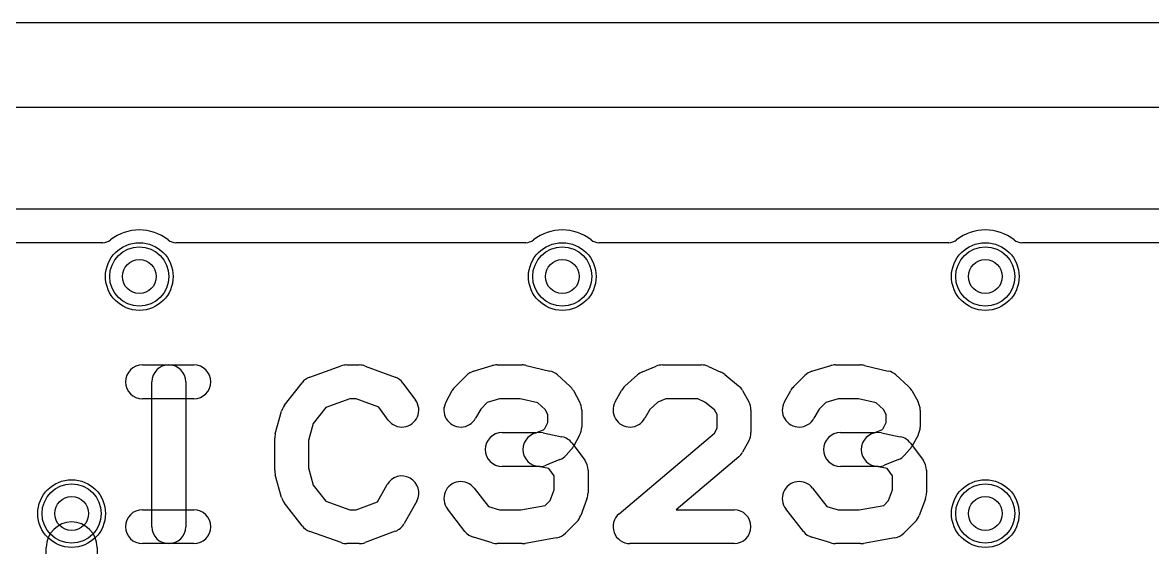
# Model space of a CAD drawing. Extents: x 0 to 57.3, y -1 to 20.5.
# Drawn here: x 27.31 to 33.99, y 17.4 to 20.5 of the extents above; entities that cross this region are included whole.
import ezdxf

# ---------------------------------------------------------------- set-up
doc = ezdxf.new("R2010")
doc.units = 0
for name, color, linetype in [('Hole', 1, 'CONTINUOUS'), ('L1', 3, 'CONTINUOUS'), ('L2', 3, 'CONTINUOUS'), ('L3', 3, 'CONTINUOUS'), ('L4', 3, 'CONTINUOUS'), ('Outline', 7, 'CONTINUOUS'), ('PartsArea-B', 111, 'CONTINUOUS'), ('Resist-A', 2, 'CONTINUOUS'), ('Resist-B', 2, 'CONTINUOUS'), ('Silk-A', 140, 'CONTINUOUS')]:
    doc.layers.add(name, color=color, linetype=linetype)

msp = doc.modelspace()

# ---------------------------------------------------------------- linework, layer by layer
at = {"layer": 'Hole'}
for centre in [(28, 19), (30.5, 19), (33, 19), (27.6, 17.6), (33, 17.6)]:
    msp.add_circle(centre, 0.1, dxfattribs=at)
at = {"layer": 'L1'}
for p, q in [((26.96176, 19.4), (39.275, 19.4)), ((27.45, 16.875), (27.45, 17.4)), ((27.75, 17.4), (27.75, 16.875))]:
    msp.add_line(p, q, dxfattribs=at)
for centre in [(28, 19), (30.5, 19), (33, 19), (27.6, 17.6), (33, 17.6)]:
    msp.add_circle(centre, 0.2, dxfattribs=at)
msp.add_arc((27.6, 17.4), 0.15, 0, 180, dxfattribs=at)
at = {"layer": 'L2'}
msp.add_line((26.96177, 19.39996), (39.27499, 19.39996), dxfattribs=at)
for centre in [(28, 19), (30.5, 19), (33, 19), (27.6, 17.6), (33, 17.6)]:
    msp.add_circle(centre, 0.2, dxfattribs=at)
at = {"layer": 'L3'}
msp.add_line((26.96177, 19.39996), (39.27499, 19.39996), dxfattribs=at)
for centre in [(28, 19), (30.5, 19), (33, 19), (27.6, 17.6), (33, 17.6)]:
    msp.add_circle(centre, 0.2, dxfattribs=at)
at = {"layer": 'L4'}
msp.add_line((26.96177, 19.39996), (39.27499, 19.39996), dxfattribs=at)
for centre in [(28, 19), (30.5, 19), (33, 19), (27.6, 17.6), (33, 17.6)]:
    msp.add_circle(centre, 0.2, dxfattribs=at)
at = {"layer": 'Outline'}
msp.add_line((26.5, 20), (39.95, 20), dxfattribs=at)
at = {"layer": 'PartsArea-B'}
msp.add_line((0, 20), (57.3, 20), dxfattribs=at)
at = {"layer": 'Resist-A'}
for centre in [(28, 19), (30.5, 19), (33, 19), (27.6, 17.6), (33, 17.6)]:
    msp.add_circle(centre, 0.175, dxfattribs=at)
at = {"layer": 'Resist-B'}
for centre in [(28, 19), (30.5, 19), (33, 19), (27.6, 17.6), (33, 17.6)]:
    msp.add_circle(centre, 0.175, dxfattribs=at)
at = {"layer": 'Silk-A'}
for p, q in [((27.075, 20.5), (40.425, 20.5)), ((27.78349, 19.2), (27.075, 19.2)), ((30.28349, 19.2), (28.21651, 19.2)), ((32.78349, 19.2), (30.71651, 19.2)), ((35.28349, 19.2), (33.21651, 19.2)), ((28.01852, 18.47778), (28.32222, 18.47778)), ((29.00687, 18.4052), (29.19206, 18.47187)), ((29.22593, 18.47778), (29.3, 18.47778)), ((29.33511, 18.47141), (29.51289, 18.40474)), ((29.97496, 18.44022), (30.08607, 18.47356)), ((30.11481, 18.47778), (30.26296, 18.47778)), ((30.28601, 18.47509), (30.42675, 18.44175)), ((30.97324, 18.43699), (31.05472, 18.47033)), ((31.09259, 18.47778), (31.32222, 18.47778)), ((31.36326, 18.46897), (31.43734, 18.43563)), ((31.97496, 18.44022), (32.08607, 18.47356)), ((32.11481, 18.47778), (32.26296, 18.47778)), ((32.28601, 18.47509), (32.42675, 18.44175)), ((28.07407, 17.52222), (28.07407, 18.37778)), ((28.27407, 18.37778), (28.27407, 17.52222)), ((28.8581, 18.23917), (28.9618, 18.3725)), ((29.55814, 18.37063), (29.63221, 18.27063)), ((29.86633, 18.34849), (29.93299, 18.41515)), ((30.47059, 18.41878), (30.54467, 18.35212)), ((30.87015, 18.35211), (30.94422, 18.41877)), ((31.45962, 18.42184), (31.5411, 18.35518)), ((31.86633, 18.34849), (31.93299, 18.41515)), ((32.47059, 18.41878), (32.54467, 18.35212)), ((29.81258, 18.25968), (29.84962, 18.32635)), ((30.5652, 18.32634), (30.60223, 18.25967)), ((30.81258, 18.25968), (30.84962, 18.32635)), ((31.5652, 18.32634), (31.60223, 18.25967)), ((31.81258, 18.25968), (31.84962, 18.32635)), ((32.5652, 18.32634), (32.60223, 18.25967)), ((28.32222, 18.27778), (28.01852, 18.27778)), ((29.24338, 18.27778), (29.10188, 18.22684)), ((29.28187, 18.27778), (29.24338, 18.27778)), ((29.41501, 18.22785), (29.28187, 18.27778)), ((30.05659, 18.2559), (30.01765, 18.21697)), ((30.12949, 18.27778), (30.05659, 18.2559)), ((30.25128, 18.27778), (30.12949, 18.27778)), ((30.3558, 18.25302), (30.25128, 18.27778)), ((30.39847, 18.21462), (30.3558, 18.25302)), ((31.06508, 18.25847), (31.01635, 18.21462)), ((31.11226, 18.27778), (31.06508, 18.25847)), ((31.30075, 18.27778), (31.11226, 18.27778)), ((31.34321, 18.25867), (31.30075, 18.27778)), ((31.39965, 18.2125), (31.34321, 18.25867)), ((32.05659, 18.2559), (32.01765, 18.21697)), ((32.12949, 18.27778), (32.05659, 18.2559)), ((32.25128, 18.27778), (32.12949, 18.27778)), ((32.3558, 18.25302), (32.25128, 18.27778)), ((32.39847, 18.21462), (32.3558, 18.25302)), ((28.80365, 18.07121), (28.84069, 18.20455)), ((29.10188, 18.22684), (29.0281, 18.13198)), ((29.47149, 18.15159), (29.41501, 18.22785)), ((30.01765, 18.21697), (29.98742, 18.16254)), ((30.41481, 18.1852), (30.39847, 18.21462)), ((30.41481, 18.13702), (30.41481, 18.1852)), ((30.61481, 18.21111), (30.61481, 18.11111)), ((31.01635, 18.21462), (30.98742, 18.16254)), ((31.41481, 18.1852), (31.39965, 18.2125)), ((31.41481, 18.10369), (31.41481, 18.1852)), ((31.61481, 18.21111), (31.61481, 18.07778)), ((32.01765, 18.21697), (31.98742, 18.16254)), ((32.41481, 18.1852), (32.39847, 18.21462)), ((32.41481, 18.13702), (32.41481, 18.1852)), ((32.61481, 18.21111), (32.61481, 18.11111)), ((29.0281, 18.13198), (29, 18.03081)), ((30.38882, 18.09488), (30.39571, 18.10264)), ((30.39571, 18.10264), (30.41481, 18.13702)), ((31.39923, 18.07564), (31.41481, 18.10369)), ((32.38882, 18.09488), (32.39571, 18.10264)), ((32.39571, 18.10264), (32.41481, 18.13702)), ((28.8, 17.85556), (28.8, 18.04444)), ((29, 18.03081), (29, 17.86919)), ((30.14444, 18.07778), (30.34701, 18.07778)), ((30.34701, 18.07778), (30.38882, 18.09488)), ((30.38628, 18.07584), (30.49739, 18.05362)), ((30.60223, 18.06255), (30.5652, 17.99588)), ((30.83541, 17.59856), (31.39923, 18.07564)), ((31.60223, 18.02922), (31.5652, 17.96255)), ((32.14444, 18.07778), (32.34701, 18.07778)), ((32.34701, 18.07778), (32.38882, 18.09488)), ((32.38628, 18.07584), (32.49739, 18.05362)), ((32.60223, 18.06255), (32.5652, 17.99588)), ((30.55252, 17.978), (30.52289, 17.94467)), ((30.55814, 18.01508), (30.63221, 17.91508)), ((32.55252, 17.978), (32.52289, 17.94467)), ((32.55814, 18.01508), (32.63221, 17.91508)), ((30.48601, 17.91855), (30.40453, 17.88522)), ((31.54237, 17.93477), (31.17299, 17.62222)), ((32.48601, 17.91855), (32.40453, 17.88522)), ((28.84069, 17.69545), (28.80365, 17.82879)), ((29, 17.86919), (29.0281, 17.76802)), ((30.36667, 17.87778), (30.14444, 17.87778)), ((30.42037, 17.86506), (30.34706, 17.87972)), ((30.45185, 17.82256), (30.42037, 17.86506)), ((30.65185, 17.85556), (30.65185, 17.72222)), ((32.36667, 17.87778), (32.14444, 17.87778)), ((32.42037, 17.86506), (32.34706, 17.87972)), ((32.45185, 17.82256), (32.42037, 17.86506)), ((32.65185, 17.85556), (32.65185, 17.72222)), ((29.0281, 17.76802), (29.10188, 17.67316)), ((29.40823, 17.66961), (29.46443, 17.77078)), ((30.45185, 17.74014), (30.45185, 17.82256)), ((32.45185, 17.74014), (32.45185, 17.82256)), ((29.97894, 17.75028), (30.06303, 17.64216)), ((30.42863, 17.67746), (30.45185, 17.74014)), ((31.97894, 17.75028), (32.06303, 17.64216)), ((32.42863, 17.67746), (32.45185, 17.74014)), ((28.9618, 17.5275), (28.8581, 17.66083)), ((29.10188, 17.67316), (29.24338, 17.62222)), ((29.28187, 17.62222), (29.40823, 17.66961)), ((29.63927, 17.67366), (29.5652, 17.54033)), ((30.06303, 17.64216), (30.12949, 17.62222)), ((30.25403, 17.62222), (30.39959, 17.64843)), ((30.39959, 17.64843), (30.42863, 17.67746)), ((30.64562, 17.68749), (30.60858, 17.58749)), ((32.06303, 17.64216), (32.12949, 17.62222)), ((32.25403, 17.62222), (32.39959, 17.64843)), ((32.39959, 17.64843), (32.42863, 17.67746)), ((32.64562, 17.68749), (32.60858, 17.58749)), ((28.01852, 17.62222), (28.32222, 17.62222)), ((29.24338, 17.62222), (29.28187, 17.62222)), ((29.92476, 17.49417), (29.82106, 17.6275)), ((30.12949, 17.62222), (30.25403, 17.62222)), ((31.17299, 17.62222), (31.51481, 17.62222)), ((31.92476, 17.49417), (31.82106, 17.6275)), ((32.12949, 17.62222), (32.25403, 17.62222)), ((29.19206, 17.42813), (29.00687, 17.4948)), ((29.51289, 17.49526), (29.33511, 17.42859)), ((30.58552, 17.55151), (30.51886, 17.48485)), ((32.58552, 17.55151), (32.51886, 17.48485)), ((30.08607, 17.42644), (29.97496, 17.45978)), ((30.46587, 17.45714), (30.28068, 17.4238)), ((32.08607, 17.42644), (31.97496, 17.45978)), ((32.46587, 17.45714), (32.28068, 17.4238)), ((28.32222, 17.42222), (28.01852, 17.42222)), ((29.3, 17.42222), (29.22593, 17.42222)), ((30.26296, 17.42222), (30.11481, 17.42222)), ((31.51481, 17.42222), (30.9, 17.42222)), ((32.26296, 17.42222), (32.11481, 17.42222))]:
    msp.add_line(p, q, dxfattribs=at)
for centre, radius, start, end in [((28, 19), 0.275, 51.786954, 128.213046), ((30.5, 19), 0.275, 51.786954, 128.213046), ((33, 19), 0.275, 51.786954, 128.213046), ((27.78349, 19.275), 0.075, -90, -51.783994), ((28.21651, 19.275), 0.075, -128.216006, -90), ((30.28349, 19.275), 0.075, -90, -51.783994), ((30.71651, 19.275), 0.075, -128.216006, -90), ((32.78349, 19.275), 0.075, -90, -51.783994), ((33.21651, 19.275), 0.075, -128.216006, -90), ((28.01852, 18.37778), 0.1, 90, -90), ((28.17407, 18.37778), 0.1, 0, 180), ((28.32222, 18.37778), 0.1, -90, 90), ((29.22593, 18.37778), 0.1, 90, 109.797583), ((29.3, 18.37778), 0.1, 69.444625, 90), ((30.0037, 18.34444), 0.1, 106.702537, 135), ((30.11481, 18.37778), 0.1, 90, 106.702556), ((30.26296, 18.37778), 0.1, 76.673855, 90), ((30.4037, 18.34444), 0.1, 48.019601, 76.672831), ((31.01111, 18.34444), 0.1, 112.253604, 131.98593), ((31.09259, 18.37778), 0.1, 90, 112.253404), ((31.32222, 18.37778), 0.1, 65.769903, 90), ((31.3963, 18.34444), 0.1, 50.713818, 65.769682), ((32.0037, 18.34444), 0.1, 106.702537, 135), ((32.11481, 18.37778), 0.1, 90, 106.702556), ((32.26296, 18.37778), 0.1, 76.673855, 90), ((32.4037, 18.34444), 0.1, 48.019601, 76.672831), ((29.04074, 18.31111), 0.1, 109.797583, 142.128534), ((29.47778, 18.31111), 0.1, 36.526127, 69.444625), ((29.93704, 18.27778), 0.1, 135, 150.944666), ((30.47778, 18.27778), 0.1, 29.051265, 48.017916), ((30.93704, 18.27778), 0.1, 131.984231, 150.944666), ((31.47778, 18.27778), 0.1, 29.051265, 50.712891), ((31.93704, 18.27778), 0.1, 135, 150.944666), ((32.47778, 18.27778), 0.1, 29.051265, 48.017916), ((28.93704, 18.17778), 0.1, 142.128534, 164.472515), ((29.55185, 18.21111), 0.1, -143.473873, 36.527348), ((29.9, 18.21111), 0.1, 150.943726, -29.055334), ((30.51481, 18.21111), 0.1, 0, 29.048766), ((30.9, 18.21111), 0.1, 150.943726, -29.055334), ((31.51481, 18.21111), 0.1, 0, 29.048766), ((31.9, 18.21111), 0.1, 150.943726, -29.055334), ((32.51481, 18.21111), 0.1, 0, 29.048766), ((30.51481, 18.11111), 0.1, -29.051265, 0), ((32.51481, 18.11111), 0.1, -29.051265, 0), ((28.9, 18.04444), 0.1, 164.472515, 180), ((30.14444, 17.97778), 0.1, 90, -90), ((30.36667, 17.97778), 0.1, 78.691191, -101.308941), ((30.47778, 17.95556), 0.1, 36.526127, 78.691059), ((31.51481, 18.07778), 0.1, -29.051265, 0), ((32.14444, 17.97778), 0.1, 90, -90), ((32.36667, 17.97778), 0.1, 78.691191, -101.308941), ((32.47778, 17.95556), 0.1, 36.526127, 78.691059), ((30.47778, 18.04444), 0.1, -41.635443, -29.048766), ((31.47778, 18.01111), 0.1, -49.765997, -29.048766), ((32.47778, 18.04444), 0.1, -41.635443, -29.048766), ((30.44815, 18.01111), 0.1, -67.753869, -41.63674), ((30.55185, 17.85556), 0.1, 0, 36.527348), ((32.44815, 18.01111), 0.1, -67.753869, -41.63674), ((32.55185, 17.85556), 0.1, 0, 36.527348), ((28.9, 17.85556), 0.1, 180, -164.472515), ((30.36667, 17.97778), 0.1, -90, -67.752619), ((32.36667, 17.97778), 0.1, -90, -67.752619), ((29.55185, 17.72222), 0.1, -29.051265, 150.946126), ((29.9, 17.68889), 0.1, 37.871466, -142.125314), ((31.9, 17.68889), 0.1, 37.871466, -142.125314), ((28.93704, 17.72222), 0.1, -164.472515, -142.128534), ((30.55185, 17.72222), 0.1, -20.323336, 0), ((32.55185, 17.72222), 0.1, -20.323336, 0), ((28.01852, 17.52222), 0.1, 90, -90), ((28.32222, 17.52222), 0.1, -90, 90), ((30.51481, 17.62222), 0.1, -45, -20.32463), ((30.9, 17.52222), 0.1, 130.234003, -90), ((31.51481, 17.52222), 0.1, -90, 90), ((32.51481, 17.62222), 0.1, -45, -20.32463), ((28.17407, 17.52222), 0.1, 180, 0), ((29.04074, 17.58889), 0.1, -142.128534, -109.797583), ((29.47778, 17.58889), 0.1, -69.444625, -29.051265), ((29.22593, 17.52222), 0.1, -109.797583, -90), ((29.3, 17.52222), 0.1, -90, -69.444625), ((30.0037, 17.55556), 0.1, -142.128534, -106.702556), ((30.44815, 17.55556), 0.1, -79.793545, -45), ((32.0037, 17.55556), 0.1, -142.128534, -106.702556), ((32.44815, 17.55556), 0.1, -79.793545, -45), ((30.11481, 17.52222), 0.1, -106.702537, -90), ((30.26296, 17.52222), 0.1, -90, -79.794288), ((32.11481, 17.52222), 0.1, -106.702537, -90), ((32.26296, 17.52222), 0.1, -90, -79.794288)]:
    msp.add_arc(centre, radius, start, end, dxfattribs=at)

doc.saveas('drawing.dxf')
